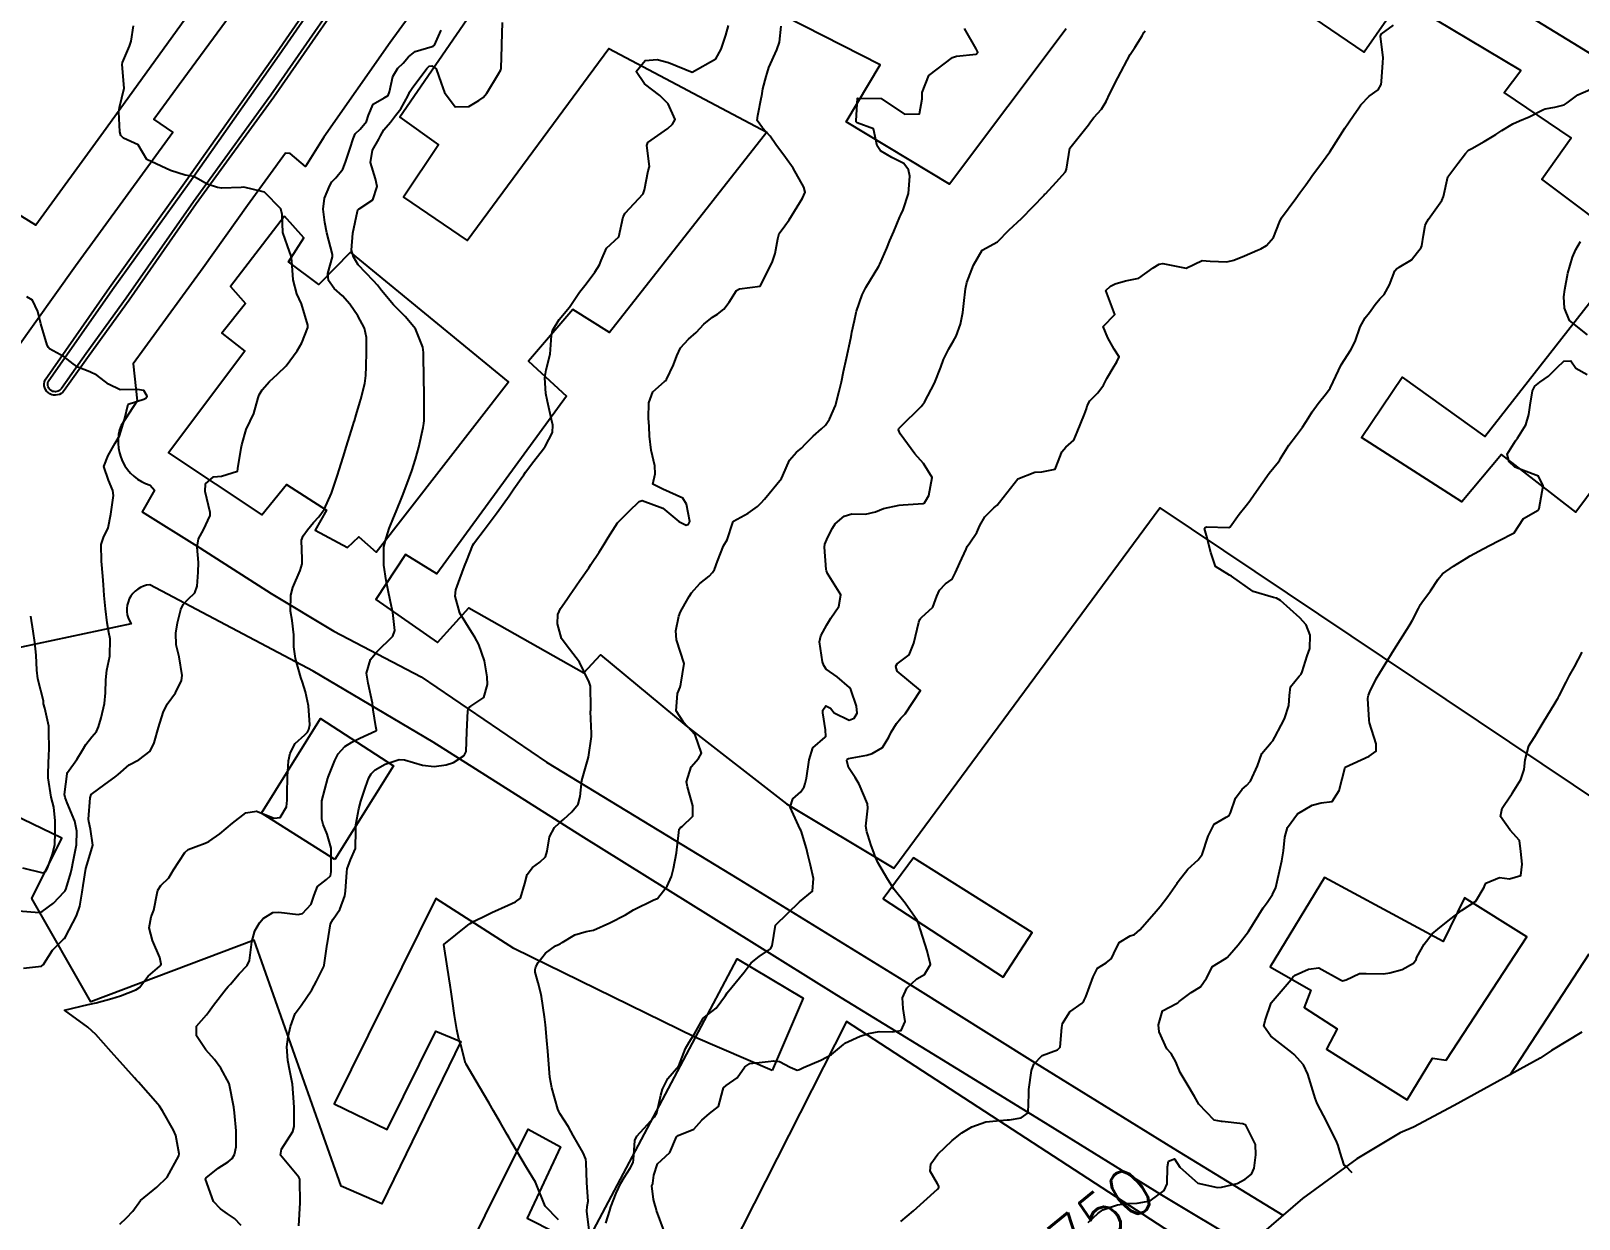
# Model space of a CAD drawing. Header units: metres. Extents: x 318500 to 325275, y 7408834 to 7428799.
# Drawn here: x 321178.2 to 321309.1, y 7415064.3 to 7415164.7 of the extents above; entities that cross this region are included whole.
import ezdxf
from ezdxf.enums import TextEntityAlignment as Align

# ---------------------------------------------------------------- set-up
doc = ezdxf.new("R2010")
doc.units = ezdxf.units.M
doc.header["$MEASUREMENT"] = 0
for name, color, linetype in [('Area', 45, 'Continuous'), ('Canteiro', 45, 'Continuous'), ('Cotas', 45, 'Continuous'), ('Curvas de Nivel 1m', 11, 'Continuous'), ('Curvas de Nivel 5m', 15, 'Continuous'), ('Edificações', 30, 'Continuous'), ('Vias Primárias', 230, 'Continuous')]:
    doc.layers.add(name, color=color, linetype=linetype)
doc.styles.add('Style-STANDARD', font='STANDARD.shx')

msp = doc.modelspace()

# ---------------------------------------------------------------- linework, layer by layer
at = {"layer": 'Area'}
msp.add_lwpolyline([(321309.32, 7415080.1), (321306.76, 7415078.54), (321305.8, 7415077.9), (321298.55, 7415073.91), (321295.11, 7415072.08), (321293.98, 7415071.59), (321290.3, 7415069.39), (321285.7, 7415066.03), (321282.24, 7415063.06)], dxfattribs=at)
at = {"layer": 'Canteiro'}
msp.add_lwpolyline([(321226.54, 7415198.44), (321220.54, 7415190.35), (321213.59, 7415180.77), (321206.63, 7415171.08), (321198.49, 7415159.32), (321191.94, 7415150.3), (321186.25, 7415142.15), (321182.88, 7415137.47), (321180.77, 7415134.51, -0.879181), (321179.66, 7415135.11), (321185.1, 7415142.9), (321191.57, 7415151.92), (321199.2, 7415162.72), (321206.91, 7415173.88), (321214.7, 7415184.53), (321221.41, 7415193.83), (321225.53, 7415198.93, -0.920779), (321226.54, 7415198.44, 0.642487)], format="xyb", dxfattribs=at)
at = {"layer": 'Curvas de Nivel 1m', "flags": 128}
for points, elevation in [([(321177.58, 7415085.5), (321179.09, 7415085.68), (321179.25, 7415085.81), (321179.34, 7415085.97), (321180.03, 7415087.03), (321180.96, 7415087.95), (321181.04, 7415088.03), (321181.12, 7415088.15), (321182.04, 7415089.94), (321182.33, 7415090.76), (321182.54, 7415091.93), (321182.62, 7415092.49), (321182.85, 7415093.93), (321183.21, 7415095.16), (321183.42, 7415095.92), (321183.24, 7415097.26), (321183.09, 7415097.92), (321183.07, 7415098.1), (321183.22, 7415099.92), (321183.28, 7415100.18), (321184.47, 7415101.08), (321185.3, 7415101.67), (321185.42, 7415101.77), (321185.56, 7415101.89), (321186.5, 7415102.69), (321187.32, 7415103.13), (321188.28, 7415103.86), (321188.63, 7415104.56), (321188.97, 7415105.85), (321189.37, 7415107.13), (321189.73, 7415107.83), (321190.42, 7415108.8), (321190.93, 7415109.82), (321190.99, 7415110.24), (321190.74, 7415111.82), (321190.49, 7415112.86), (321190.44, 7415113.83), (321190.58, 7415114.72), (321190.88, 7415115.82), (321191.07, 7415116.25), (321191.5, 7415116.7), (321192.07, 7415117.25), (321192.26, 7415117.8), (321192.35, 7415118.99), (321192.36, 7415119.8), (321192.26, 7415121.11), (321192.37, 7415121.8), (321192.8, 7415122.58), (321193.36, 7415123.79), (321193.36, 7415124.03), (321192.94, 7415125.8), (321192.96, 7415126.47), (321193.64, 7415127.04), (321194.31, 7415127.11), (321195.65, 7415127.53), (321195.7, 7415127.71), (321195.7, 7415127.76), (321195.96, 7415129.47), (321196.03, 7415129.76), (321196.41, 7415131.04), (321196.74, 7415131.75), (321197.05, 7415132.41), (321197.42, 7415133.74), (321197.49, 7415133.98), (321197.74, 7415134.41), (321198.36, 7415135.12), (321199.04, 7415135.72), (321199.77, 7415136.43), (321200.72, 7415137.7), (321201.1, 7415138.38), (321201.6, 7415139.68), (321201.62, 7415139.88), (321201.07, 7415141.69), (321200.67, 7415142.52), (321200.37, 7415143.7), (321200.27, 7415145.32), (321200.21, 7415145.71), (321199.9, 7415146.57), (321199.49, 7415147.72), (321199.44, 7415149.22), (321199.34, 7415149.72), (321197.96, 7415151.13), (321196.19, 7415151.53), (321195.97, 7415151.52), (321194.3, 7415151.45), (321193.97, 7415151.5), (321193.09, 7415151.8), (321191.98, 7415152.44), (321191.25, 7415152.56), (321189.99, 7415152.95), (321188, 7415153.87), (321187.26, 7415155.13), (321186.02, 7415155.67), (321185.79, 7415155.9), (321185.71, 7415156.22), (321185.62, 7415157.9), (321185.69, 7415158.27), (321186.08, 7415159.9), (321185.9, 7415161.9), (321185.93, 7415162.08), (321186.11, 7415162.47), (321186.54, 7415163.47), (321186.66, 7415163.89), (321186.86, 7415165.18)], 741), ([(321185.72, 7415063.88), (321186.29, 7415064.39), (321186.81, 7415064.96), (321187.46, 7415065.86), (321188.84, 7415067), (321189.71, 7415067.83), (321190.69, 7415069.63), (321190.72, 7415069.81), (321190.44, 7415071.36), (321190.26, 7415071.82), (321189.32, 7415073.44), (321189.07, 7415073.84), (321188.93, 7415074.02), (321187.29, 7415075.86), (321187.13, 7415076.04), (321186.96, 7415076.24), (321185.48, 7415077.88), (321184.99, 7415078.44), (321183.68, 7415079.91), (321183.02, 7415080.53), (321181.04, 7415081.95), (321183.05, 7415082.45), (321183.72, 7415082.59), (321185.05, 7415082.94), (321185.76, 7415083.18), (321187.06, 7415083.67), (321187.38, 7415083.87), (321188.1, 7415084.83), (321189.09, 7415085.68), (321189.17, 7415085.76), (321189.2, 7415085.84), (321189.1, 7415086.4), (321188.47, 7415087.85), (321188.19, 7415088.91), (321188.37, 7415089.85), (321188.6, 7415090.4), (321188.88, 7415091.84), (321188.92, 7415092.1), (321189.18, 7415092.5), (321189.86, 7415093.16), (321190.24, 7415093.82), (321191.21, 7415095.3), (321191.49, 7415095.53), (321192.18, 7415095.8), (321192.93, 7415096.08), (321193.23, 7415096.23), (321194.16, 7415096.86), (321195.25, 7415097.76), (321196.37, 7415098.64), (321197.27, 7415098.79), (321198.77, 7415098.2), (321199.26, 7415098.25), (321199.82, 7415099.15), (321199.87, 7415099.7), (321199.86, 7415100.28), (321199.88, 7415101.7), (321199.98, 7415103.04), (321200.13, 7415103.7), (321200.53, 7415104.51), (321201.35, 7415105.25), (321201.57, 7415105.47), (321201.69, 7415105.68), (321201.78, 7415106.09), (321201.66, 7415107.68), (321201.4, 7415108.87), (321201.16, 7415109.68), (321201.02, 7415110.09), (321200.56, 7415111.69), (321200.44, 7415112.69), (321200.42, 7415113.7), (321200.28, 7415114.9), (321200.15, 7415115.7), (321200.17, 7415117.04), (321200.35, 7415117.7), (321200.97, 7415119.12), (321201.12, 7415119.69), (321201.13, 7415120.1), (321201.07, 7415121.69), (321201.21, 7415122.06), (321201.58, 7415122.57), (321202.08, 7415123.18), (321202.53, 7415123.67), (321202.98, 7415124.29), (321203.62, 7415125.66), (321204.12, 7415127.18), (321204.27, 7415127.65), (321204.59, 7415128.72), (321204.87, 7415129.64), (321205.42, 7415131.36), (321205.51, 7415131.63), (321205.56, 7415131.78), (321205.71, 7415132.3), (321206.02, 7415133.33), (321206.1, 7415133.62), (321206.44, 7415134.93), (321206.51, 7415135.62), (321206.53, 7415136.38), (321206.56, 7415137.62), (321206.57, 7415138.84), (321206.4, 7415139.62), (321205.83, 7415140.65), (321205.17, 7415141.64), (321204.55, 7415142.35), (321203.85, 7415142.97), (321203.37, 7415143.66), (321203.29, 7415144.24), (321203.7, 7415145.66), (321203.69, 7415145.86), (321203.21, 7415147.67), (321203.04, 7415148.55), (321202.91, 7415149.67), (321203.01, 7415150.62), (321203.46, 7415151.67), (321203.65, 7415151.99), (321203.98, 7415152.33), (321204.57, 7415153.07), (321204.8, 7415153.65), (321205.2, 7415154.83), (321205.44, 7415155.64), (321205.61, 7415156.05), (321206.03, 7415156.43), (321206.58, 7415157.09), (321206.75, 7415157.62), (321207.13, 7415158.55), (321208.07, 7415159.09), (321208.39, 7415159.28), (321208.52, 7415159.6), (321208.79, 7415160.9), (321209.23, 7415161.59), (321209.66, 7415162.03), (321210.11, 7415162.57), (321210.68, 7415163.01), (321212.13, 7415163.44), (321212.22, 7415163.45), (321212.33, 7415163.55), (321212.89, 7415164.8)], 742), ([(321195.97, 7415063.74), (321195.4, 7415064.34), (321194.81, 7415064.75), (321194.22, 7415065.17), (321193.64, 7415065.78), (321192.95, 7415067.68), (321193.02, 7415067.79), (321194.04, 7415068.59), (321194.87, 7415069.14), (321195.22, 7415069.41), (321195.41, 7415069.75), (321195.54, 7415070.41), (321195.56, 7415071.75), (321195.41, 7415073.27), (321195.34, 7415073.75), (321194.96, 7415075.76), (321194.26, 7415077.06), (321193.73, 7415077.78), (321192.99, 7415078.61), (321192.2, 7415079.8), (321192.21, 7415080.61), (321193.04, 7415081.56), (321193.14, 7415081.69), (321193.2, 7415081.79), (321193.64, 7415082.37), (321194.71, 7415083.77), (321194.87, 7415083.96), (321195.07, 7415084.17), (321195.81, 7415085.02), (321196.48, 7415085.74), (321196.67, 7415086.17), (321196.88, 7415087.73), (321197.13, 7415088.67), (321197.52, 7415089.35), (321197.84, 7415089.72), (321198.65, 7415090.21), (321199.15, 7415090.24), (321200.78, 7415090.05), (321201.15, 7415090.14), (321201.89, 7415090.93), (321202.16, 7415091.67), (321202.43, 7415092.41), (321203.19, 7415093.02), (321203.52, 7415093.32), (321203.59, 7415093.65), (321203.59, 7415095.27), (321203.57, 7415095.65), (321203.24, 7415096.83), (321202.92, 7415097.65), (321202.8, 7415098.12), (321202.8, 7415099.66), (321203.3, 7415101.57), (321203.33, 7415101.62), (321203.33, 7415101.65), (321203.89, 7415103.07), (321204.18, 7415103.64), (321204.73, 7415104.24), (321205.34, 7415104.63), (321206.02, 7415104.95), (321207.36, 7415105.57), (321207.38, 7415105.58), (321207.41, 7415105.6), (321207.42, 7415105.65), (321207.36, 7415105.93), (321207.14, 7415107.36), (321207.11, 7415107.6), (321207.08, 7415107.91), (321206.72, 7415109.61), (321206.58, 7415110.46), (321206.9, 7415111.61), (321207.45, 7415112.25), (321208.81, 7415113.58), (321208.98, 7415114.07), (321208.81, 7415115.58), (321208.61, 7415116.48), (321208.37, 7415117.59), (321208.23, 7415118.29), (321208.04, 7415119.59), (321208.05, 7415121.11), (321208.14, 7415121.59), (321208.5, 7415122.67), (321208.86, 7415123.59), (321209.08, 7415124.12), (321209.62, 7415125.44), (321209.67, 7415125.58), (321210.2, 7415127.01), (321210.39, 7415127.57), (321210.7, 7415128.53), (321211, 7415129.56), (321211.35, 7415131.21), (321211.42, 7415131.55), (321211.44, 7415131.82), (321211.44, 7415133.55), (321211.44, 7415133.85), (321211.42, 7415135.56), (321211.4, 7415137.18), (321211.39, 7415137.56), (321211.34, 7415138.01), (321210.71, 7415139.57), (321209.83, 7415140.61), (321208.85, 7415141.59), (321207.85, 7415142.79), (321207.5, 7415143.25), (321207.17, 7415143.61), (321205.88, 7415144.98), (321205.48, 7415145.64), (321205.31, 7415146.22), (321205.42, 7415147.64), (321205.81, 7415149.51), (321205.84, 7415149.63), (321205.89, 7415149.68), (321205.94, 7415149.71), (321207.1, 7415150.47), (321207.47, 7415151.61), (321207.34, 7415152.25), (321206.91, 7415153.62), (321207.07, 7415154.67), (321207.61, 7415155.61), (321207.75, 7415155.87), (321208.03, 7415156.4), (321208.6, 7415157.04), (321209.03, 7415157.59), (321209.47, 7415158.17), (321210.08, 7415159.29), (321210.17, 7415159.49), (321210.22, 7415159.58), (321210.43, 7415159.92), (321211.67, 7415161.56), (321211.88, 7415161.78), (321212.1, 7415161.8), (321212.46, 7415161.54), (321212.89, 7415160.34), (321213.18, 7415159.53), (321214.06, 7415158.34), (321215.22, 7415158.35), (321216.07, 7415158.86), (321216.44, 7415159.13), (321216.74, 7415159.49), (321217.73, 7415161.11), (321217.93, 7415161.47), (321217.97, 7415161.61), (321218.01, 7415163.47), (321218.01, 7415163.59), (321218.07, 7415165.47)], 743), ([(321200.84, 7415063.72), (321200.97, 7415065.68), (321200.94, 7415067.59), (321200.92, 7415067.68), (321200.85, 7415067.83), (321199.3, 7415069.7), (321199.38, 7415070.2), (321200.33, 7415071.69), (321200.46, 7415072.13), (321200.46, 7415073.69), (321200.44, 7415074.18), (321200.3, 7415075.69), (321200.1, 7415076.82), (321199.91, 7415077.7), (321199.84, 7415078.86), (321199.96, 7415079.7), (321200.14, 7415080.58), (321200.55, 7415081.69), (321201.05, 7415082.36), (321201.96, 7415083.67), (321202.34, 7415084.4), (321202.96, 7415085.65), (321203, 7415085.75), (321203.1, 7415086.55), (321203.24, 7415087.53), (321203.26, 7415087.65), (321203.53, 7415089.26), (321203.76, 7415089.64), (321204.32, 7415090.47), (321204.73, 7415091.63), (321204.8, 7415092.01), (321204.9, 7415093.63), (321204.93, 7415093.91), (321205.21, 7415094.66), (321205.63, 7415095.62), (321205.67, 7415097.19), (321205.66, 7415097.62), (321205.92, 7415098.97), (321206.1, 7415099.62), (321206.48, 7415100.8), (321206.77, 7415101.61), (321206.96, 7415101.95), (321207.31, 7415102.29), (321208.16, 7415102.75), (321209.32, 7415103.14), (321209.77, 7415103.11), (321211.32, 7415102.68), (321212.28, 7415102.57), (321213.32, 7415102.71), (321213.93, 7415102.9), (321214.82, 7415103.5), (321215, 7415103.84), (321215.05, 7415105.49), (321215.15, 7415107.27), (321215.2, 7415107.49), (321215.27, 7415107.6), (321215.38, 7415107.67), (321216.49, 7415108.39), (321216.8, 7415109.48), (321216.76, 7415110.13), (321216.54, 7415111.48), (321216.06, 7415112.88), (321215.73, 7415113.49), (321215.47, 7415113.88), (321214.46, 7415115.51), (321214.06, 7415116.96), (321214.13, 7415117.51), (321214.46, 7415118.44), (321214.87, 7415119.51), (321215.06, 7415119.99), (321215.57, 7415121.26), (321215.65, 7415121.42), (321215.7, 7415121.5), (321216.51, 7415122.56), (321217.2, 7415123.48), (321217.61, 7415124.03), (321218.62, 7415125.45), (321219.04, 7415126.04), (321219.64, 7415126.9), (321219.87, 7415127.22), (321220.02, 7415127.44), (321220.72, 7415128.38), (321221.54, 7415129.42), (321221.6, 7415129.5), (321221.68, 7415129.61), (321222.31, 7415130.81), (321222.32, 7415131.41), (321222.22, 7415131.91), (321221.87, 7415133.42), (321221.74, 7415134.1), (321221.64, 7415135.42), (321221.77, 7415136.11), (321222.1, 7415137.42), (321222.21, 7415139.01), (321222.3, 7415139.41), (321222.87, 7415140.36), (321223.73, 7415141.39), (321223.84, 7415141.55), (321224.58, 7415142.66), (321225.15, 7415143.37), (321225.88, 7415144.35), (321226.26, 7415144.98), (321226.42, 7415145.35), (321226.87, 7415146.38), (321227.92, 7415147.34), (321228.26, 7415149.02), (321228.43, 7415149.33), (321229.97, 7415150.97), (321230.09, 7415151.31), (321230.39, 7415152.91), (321230.49, 7415153.3), (321230.28, 7415155.06), (321230.36, 7415155.31), (321232.04, 7415156.51), (321232.44, 7415156.88), (321232.67, 7415157.27), (321232.07, 7415158.58), (321231.37, 7415159.29), (321230.09, 7415160.28), (321229.36, 7415161.32), (321230.12, 7415162.26), (321231.15, 7415162.33), (321232.12, 7415162.08), (321234.11, 7415161.26), (321236.12, 7415162.38), (321236.56, 7415163.22), (321236.96, 7415164.4), (321237.19, 7415165.21)], 744), ([(321225.41, 7415063.35), (321225.21, 7415064.97), (321225.23, 7415065.35), (321225.3, 7415065.82), (321225.2, 7415067.35), (321225.14, 7415069.09), (321225.12, 7415069.36), (321224.89, 7415069.9), (321224.05, 7415071.37), (321223.64, 7415072.1), (321222.93, 7415073.22), (321222.83, 7415073.39), (321222.74, 7415073.58), (321222.23, 7415075.4), (321222.07, 7415076.3), (321221.99, 7415077.4), (321221.91, 7415078.5), (321221.83, 7415079.4), (321221.71, 7415080.73), (321221.63, 7415081.4), (321221.36, 7415083.11), (321221.3, 7415083.41), (321221.08, 7415084.27), (321220.84, 7415085.17), (321220.82, 7415085.41), (321220.88, 7415085.63), (321221.1, 7415085.99), (321221.72, 7415086.79), (321222.55, 7415087.4), (321222.94, 7415087.57), (321223.12, 7415087.67), (321224.18, 7415088.33), (321225.14, 7415088.62), (321225.77, 7415088.73), (321227.15, 7415089.33), (321228.46, 7415090.01), (321229.16, 7415090.45), (321230.88, 7415091.28), (321231.09, 7415091.36), (321231.17, 7415091.41), (321232, 7415092.45), (321232.36, 7415093.26), (321232.52, 7415093.95), (321232.78, 7415095.26), (321232.98, 7415096.99), (321233.01, 7415097.25), (321233.11, 7415097.4), (321233.25, 7415097.5), (321234.15, 7415098.36), (321234.17, 7415099.24), (321233.7, 7415100.85), (321233.64, 7415101.25), (321234.03, 7415102.54), (321234.65, 7415103.24), (321234.89, 7415103.68), (321234.36, 7415105.24), (321233.38, 7415106.32), (321232.75, 7415107.26), (321232.87, 7415108.72), (321233.08, 7415109.26), (321233.15, 7415109.52), (321233.44, 7415111.26), (321232.78, 7415113.27), (321232.73, 7415114.02), (321232.97, 7415115.27), (321233.11, 7415115.65), (321233.51, 7415116.33), (321233.84, 7415116.93), (321234.04, 7415117.25), (321234.75, 7415118.03), (321235.54, 7415118.65), (321235.83, 7415118.95), (321235.99, 7415119.22), (321236.25, 7415119.92), (321236.77, 7415121.21), (321237.07, 7415121.71), (321237.54, 7415123.2), (321237.55, 7415123.25), (321237.6, 7415123.29), (321238.83, 7415123.97), (321239.62, 7415124.53), (321239.95, 7415124.85), (321240.22, 7415125.17), (321241.65, 7415126.91), (321241.78, 7415127.15), (321242.34, 7415128.47), (321242.92, 7415129.13), (321243.34, 7415129.47), (321243.69, 7415129.83), (321244.33, 7415130.49), (321245.05, 7415131.11), (321245.39, 7415131.42), (321245.72, 7415131.93), (321246.22, 7415133.09), (321246.55, 7415134.29), (321246.72, 7415135.09), (321246.91, 7415135.95), (321247.15, 7415137.08), (321247.51, 7415138.77), (321247.57, 7415139.07), (321247.61, 7415139.27), (321247.83, 7415140.26), (321247.98, 7415140.93), (321248.01, 7415141.07), (321248.48, 7415142.44), (321248.78, 7415143.06), (321249.89, 7415144.87), (321249.95, 7415144.98), (321249.98, 7415145.04), (321250.56, 7415146.39), (321250.83, 7415147.03), (321251.16, 7415147.8), (321251.68, 7415149.02), (321251.76, 7415149.21), (321251.96, 7415149.63), (321252.41, 7415151.01), (321252.52, 7415152.48), (321252.41, 7415153.01), (321252.01, 7415153.54), (321251, 7415154.05), (321250.02, 7415154.62), (321249.75, 7415155.04), (321249.45, 7415156.46), (321248.05, 7415156.99), (321248, 7415157.03), (321247.98, 7415157.07), (321247.98, 7415157.14), (321248.08, 7415159.07), (321250.08, 7415159.04), (321252.06, 7415157.7), (321253.32, 7415157.75), (321253.55, 7415159), (321253.55, 7415159.53), (321254.11, 7415160.99), (321256.13, 7415162.51), (321256.46, 7415162.62), (321258.13, 7415162.78), (321258.26, 7415162.94), (321258.13, 7415163.24), (321257.14, 7415164.95)], 746), ([(321226.81, 7415063.96), (321227.14, 7415065.01), (321227.23, 7415065.33), (321227.67, 7415066.5), (321228.08, 7415067.32), (321228.36, 7415067.81), (321228.87, 7415068.6), (321229.11, 7415069.07), (321229.16, 7415069.31), (321229.26, 7415070.95), (321229.42, 7415071.3), (321230.93, 7415072.94), (321231.13, 7415073.28), (321231.46, 7415074.77), (321231.6, 7415075.27), (321232.06, 7415076.18), (321232.99, 7415077.25), (321233.53, 7415078.72), (321233.84, 7415079.24), (321234.31, 7415079.95), (321235, 7415081.23), (321235.01, 7415081.26), (321235.04, 7415081.28), (321236.13, 7415082.14), (321236.92, 7415083.2), (321237.07, 7415083.42), (321238.51, 7415085.18), (321238.75, 7415085.52), (321239.1, 7415085.95), (321239.78, 7415086.5), (321240.72, 7415087.15), (321240.88, 7415087.4), (321241.15, 7415089.15), (321243.17, 7415091.12), (321244.27, 7415092.02), (321244.38, 7415093.1), (321244.11, 7415094.21), (321243.89, 7415095.11), (321243.77, 7415095.64), (321243.32, 7415097.12), (321243.25, 7415097.25), (321242.39, 7415099.13), (321242.61, 7415099.82), (321243.3, 7415100.41), (321243.59, 7415100.83), (321243.67, 7415101.11), (321243.78, 7415101.58), (321244.01, 7415103.11), (321244.31, 7415104.14), (321245.36, 7415105.05), (321245.39, 7415105.07), (321245.41, 7415105.1), (321245.37, 7415105.67), (321245.16, 7415107.1), (321245.16, 7415107.33), (321245.4, 7415107.7), (321245.8, 7415107.5), (321246.11, 7415107.09), (321247.38, 7415106.48), (321247.81, 7415106.64), (321248.07, 7415107.06), (321247.99, 7415107.66), (321247.51, 7415109.07), (321247.41, 7415109.23), (321246.36, 7415110.15), (321245.44, 7415110.78), (321245.23, 7415111.1), (321245.13, 7415111.42), (321244.87, 7415113.11), (321244.98, 7415113.6), (321245.48, 7415114.55), (321245.83, 7415115.09), (321246.5, 7415116.09), (321246.67, 7415117.08), (321245.55, 7415118.88), (321245.46, 7415119.1), (321245.44, 7415119.21), (321245.29, 7415121.1), (321245.32, 7415121.36), (321245.58, 7415121.96), (321245.98, 7415122.71), (321246.21, 7415123.09), (321246.96, 7415123.73), (321247.61, 7415123.92), (321248.77, 7415123.9), (321249.62, 7415124.08), (321250.29, 7415124.36), (321251.62, 7415124.66), (321251.95, 7415124.69), (321253.63, 7415124.79), (321253.76, 7415124.86), (321253.84, 7415124.99), (321254.12, 7415125.46), (321254.39, 7415126.98), (321253.67, 7415128.19), (321252.94, 7415129), (321251.7, 7415130.68), (321251.55, 7415131.02), (321251.59, 7415131.15), (321251.71, 7415131.28), (321253.48, 7415132.99), (321253.59, 7415133.13), (321253.74, 7415133.37), (321254.61, 7415134.98), (321255.12, 7415136.31), (321255.35, 7415136.97), (321255.8, 7415137.86), (321256.21, 7415138.55), (321256.44, 7415138.95), (321256.8, 7415139.97), (321256.99, 7415140.95), (321257.09, 7415141.71), (321257.21, 7415142.95), (321257.33, 7415143.49), (321257.89, 7415144.94), (321258.64, 7415146.2), (321259.92, 7415146.91), (321260.91, 7415147.92), (321261.95, 7415148.88), (321262.93, 7415149.9), (321263.86, 7415150.86), (321263.91, 7415150.92), (321263.97, 7415150.98), (321264.88, 7415151.96), (321265.67, 7415152.83), (321265.77, 7415153.06), (321266.03, 7415154.83), (321267.62, 7415156.81), (321267.79, 7415157.07), (321268.06, 7415157.43), (321268.72, 7415158.14), (321269.1, 7415158.79), (321269.42, 7415159.45), (321270.11, 7415160.78), (321271.14, 7415162.76), (321271.54, 7415163.36), (321272.15, 7415164.34), (321272.3, 7415164.61), (321272.4, 7415164.75)], 747), ([(321231.73, 7415063.27), (321231.08, 7415065.03), (321231.03, 7415065.28), (321230.99, 7415065.44), (321230.84, 7415065.96), (321230.69, 7415067.12), (321230.77, 7415067.28), (321230.79, 7415067.34), (321230.86, 7415068.01), (321231.17, 7415068.98), (321231.52, 7415069.27), (321232.22, 7415069.93), (321232.79, 7415071.25), (321232.91, 7415071.36), (321234.26, 7415071.89), (321234.92, 7415072.65), (321235.57, 7415073.22), (321236.34, 7415073.81), (321236.7, 7415075.2), (321236.77, 7415075.4), (321236.97, 7415075.6), (321237.92, 7415076.25), (321238.55, 7415077.18), (321238.99, 7415077.46), (321240.54, 7415077.61), (321241, 7415077.67), (321241.48, 7415077.63), (321242.38, 7415077.13), (321242.99, 7415076.88), (321243.18, 7415076.93), (321243.51, 7415077.11), (321245, 7415077.73), (321245.88, 7415078.2), (321246.89, 7415079.07), (321246.96, 7415079.12), (321247.01, 7415079.16), (321248.31, 7415079.76), (321249.02, 7415079.99), (321249.91, 7415080.15), (321251.03, 7415080.13), (321251.79, 7415080.24), (321252.11, 7415081), (321251.95, 7415082.11), (321251.9, 7415083), (321252.25, 7415083.83), (321253.09, 7415084.61), (321253.76, 7415084.98), (321254.25, 7415085.83), (321253.98, 7415086.98), (321253.4, 7415088.74), (321253.33, 7415088.99), (321253.29, 7415089.13), (321253.16, 7415089.5), (321252.13, 7415091), (321251.19, 7415092.16), (321250.65, 7415093.02), (321249.81, 7415094.44), (321249.54, 7415095.04), (321249.48, 7415095.29), (321249.24, 7415095.89), (321248.97, 7415096.77), (321248.88, 7415097.05), (321248.79, 7415097.52), (321248.97, 7415099.04), (321248.92, 7415099.41), (321248.22, 7415101.06), (321247.89, 7415101.64), (321247.32, 7415102.47), (321247.19, 7415103.07), (321247.22, 7415103.18), (321247.33, 7415103.23), (321248.87, 7415103.51), (321249.34, 7415103.65), (321250.21, 7415104.17), (321250.73, 7415105.03), (321250.94, 7415105.46), (321251.38, 7415106.2), (321251.76, 7415106.64), (321252.12, 7415107.01), (321253.41, 7415108.99), (321251.43, 7415110.62), (321251.33, 7415111.02), (321251.35, 7415111.11), (321251.44, 7415111.23), (321252.46, 7415112), (321252.86, 7415113), (321253.26, 7415114.77), (321253.37, 7415114.99), (321253.42, 7415115.07), (321253.49, 7415115.15), (321254.46, 7415116.02), (321254.79, 7415116.97), (321255.02, 7415117.48), (321255.54, 7415117.99), (321256.08, 7415118.41), (321256.37, 7415118.95), (321256.73, 7415119.78), (321257.27, 7415120.94), (321257.37, 7415121.15), (321257.58, 7415121.46), (321258.19, 7415122.33), (321258.43, 7415122.93), (321258.85, 7415123.68), (321259.62, 7415124.42), (321259.89, 7415124.65), (321260.08, 7415124.9), (321261.65, 7415126.88), (321263.07, 7415127.45), (321263.66, 7415127.47), (321264.8, 7415127.71), (321265.26, 7415128.84), (321265.36, 7415129.16), (321265.69, 7415129.55), (321266.37, 7415130.15), (321266.66, 7415130.82), (321267.28, 7415132.36), (321267.44, 7415132.8), (321267.5, 7415133.04), (321267.74, 7415133.48), (321268.4, 7415134.14), (321268.88, 7415134.79), (321269.18, 7415135.37), (321269.78, 7415136.4), (321269.93, 7415136.63), (321270.02, 7415136.78), (321270.22, 7415137.2), (321269.8, 7415137.85), (321269.24, 7415138.79), (321268.85, 7415139.76), (321269.84, 7415140.78), (321269.08, 7415142.79), (321269.47, 7415143.18), (321269.88, 7415143.37), (321270.74, 7415143.63), (321271.88, 7415143.85), (321273.08, 7415144.73), (321273.59, 7415145.03), (321273.9, 7415145.08), (321275.89, 7415144.7), (321277.23, 7415145.35), (321277.9, 7415145.28), (321279.32, 7415145.23), (321279.9, 7415145.37), (321280.81, 7415145.73), (321281.91, 7415146.21), (321282.19, 7415146.34), (321282.68, 7415146.61), (321283.25, 7415147.28), (321283.78, 7415148.59), (321283.95, 7415148.95), (321285.14, 7415150.57), (321285.5, 7415151.05), (321285.99, 7415151.74), (321286.33, 7415152.22), (321286.57, 7415152.55), (321287.18, 7415153.38), (321288.03, 7415154.54), (321289.3, 7415156.52), (321289.6, 7415156.98), (321290.07, 7415157.69), (321290.41, 7415158.17), (321290.65, 7415158.5), (321291.36, 7415159.22), (321292.1, 7415159.77), (321292.36, 7415160.23), (321292.39, 7415160.48), (321292.51, 7415162.09), (321292.52, 7415162.48), (321292.32, 7415164.32), (321292.36, 7415164.48), (321293.4, 7415165.24)], 748), ([(321251.74, 7415064.08), (321252.83, 7415064.99), (321254.85, 7415066.82), (321254.96, 7415066.96), (321254.97, 7415067.08), (321254.85, 7415067.29), (321254.24, 7415068.34), (321254.28, 7415068.97), (321254.89, 7415069.78), (321256.09, 7415070.94), (321256.92, 7415071.6), (321257.74, 7415072.1), (321258.93, 7415072.51), (321260.73, 7415072.68), (321260.93, 7415072.7), (321261.93, 7415072.86), (321262.51, 7415073.28), (321262.58, 7415074.86), (321262.56, 7415075.26), (321262.79, 7415076.85), (321263, 7415077.4), (321263.71, 7415078.13), (321265.01, 7415078.61), (321265.23, 7415078.83), (321265.37, 7415080.49), (321265.42, 7415080.82), (321266.05, 7415081.82), (321267.07, 7415082.55), (321267.19, 7415082.67), (321267.25, 7415082.8), (321267.38, 7415083.1), (321268.01, 7415084.79), (321268.37, 7415085.51), (321269.11, 7415085.97), (321269.56, 7415086.32), (321269.76, 7415086.76), (321270.2, 7415087.69), (321271.14, 7415088.23), (321271.52, 7415088.37), (321271.95, 7415088.74), (321273.16, 7415090.13), (321273.67, 7415090.72), (321274.32, 7415091.57), (321275.11, 7415092.7), (321275.15, 7415092.76), (321275.2, 7415092.84), (321276.02, 7415093.88), (321276.9, 7415094.67), (321277.23, 7415095.13), (321277.74, 7415096.66), (321278.24, 7415097.68), (321279.27, 7415098.27), (321279.5, 7415098.41), (321279.63, 7415098.64), (321280.04, 7415099.89), (321280.6, 7415100.63), (321280.99, 7415100.95), (321281.32, 7415101.32), (321281.9, 7415102.61), (321282.28, 7415103.67), (321283.05, 7415104.59), (321283.21, 7415104.74), (321283.37, 7415105.04), (321283.9, 7415106.06), (321284.19, 7415106.58), (321284.55, 7415107.72), (321284.6, 7415108.57), (321284.7, 7415109.29), (321285.43, 7415110.19), (321285.61, 7415110.38), (321285.69, 7415110.56), (321286.1, 7415111.92), (321286.32, 7415112.55), (321286.37, 7415113.67), (321286.02, 7415114.55), (321285.5, 7415115.12), (321283.84, 7415116.59), (321283.52, 7415116.79), (321283.26, 7415116.86), (321281.53, 7415117.36), (321279.71, 7415118.64), (321279.55, 7415118.73), (321278.36, 7415119.46), (321277.96, 7415120.66), (321277.59, 7415122.09), (321277.43, 7415122.67), (321277.49, 7415122.78), (321277.6, 7415122.81), (321279.47, 7415122.77), (321279.6, 7415122.83), (321280.36, 7415123.89), (321280.95, 7415124.63), (321281.25, 7415125.01), (321281.64, 7415125.55), (321282.36, 7415126.61), (321282.9, 7415127.36), (321283.68, 7415128.31), (321283.79, 7415128.48), (321283.85, 7415128.59), (321284.55, 7415129.73), (321285.21, 7415130.57), (321285.72, 7415131.24), (321286.23, 7415132.05), (321286.54, 7415132.55), (321287.04, 7415133.25), (321287.75, 7415134.12), (321288.06, 7415134.54), (321288.31, 7415135.07), (321288.99, 7415136.52), (321289.8, 7415137.79), (321290.18, 7415138.5), (321290.58, 7415139.74), (321291, 7415140.49), (321291.38, 7415140.95), (321291.86, 7415141.61), (321292.25, 7415142.09), (321292.62, 7415142.47), (321293.07, 7415143.28), (321293.53, 7415144.46), (321293.7, 7415144.66), (321293.89, 7415144.78), (321294.93, 7415145.41), (321295.75, 7415146.43), (321295.79, 7415146.57), (321295.94, 7415147.49), (321296.09, 7415148.29), (321296.13, 7415148.43), (321296.37, 7415148.84), (321297.49, 7415150.41), (321297.64, 7415150.74), (321298, 7415152.4), (321298.86, 7415153.55), (321299.49, 7415154.39), (321299.76, 7415154.66), (321300.03, 7415154.82), (321301.07, 7415155.39), (321302.05, 7415155.99), (321302.58, 7415156.34), (321303.49, 7415156.9), (321304.06, 7415157.14), (321304.88, 7415157.5), (321306.08, 7415158.1), (321306.23, 7415158.15), (321307.05, 7415158.29), (321307.84, 7415158.51), (321308.09, 7415158.66), (321309, 7415159.36), (321310.1, 7415159.83)], 749), ([(321177.49, 7415094), (321179.19, 7415093.58), (321179.45, 7415093.71), (321179.6, 7415093.97), (321180.03, 7415095.14), (321180.23, 7415095.96), (321180.26, 7415096.94), (321180.26, 7415097.96), (321180.12, 7415099.11), (321179.91, 7415099.96), (321179.66, 7415101.6), (321179.65, 7415101.97), (321179.71, 7415103.58), (321179.73, 7415103.97), (321179.72, 7415105.6), (321179.72, 7415105.97), (321179.38, 7415107.5), (321179.25, 7415107.85), (321179.26, 7415107.97), (321179.25, 7415108.1), (321178.79, 7415109.98), (321178.71, 7415110.7), (321178.64, 7415111.98), (321178.52, 7415113.05), (321178.4, 7415113.99), (321178.2, 7415115.27)], 739), ([(321289.9, 7415068.21), (321289.36, 7415068.79), (321289.32, 7415068.8), (321289.23, 7415068.85), (321288.9, 7415069.92), (321288.73, 7415070.51), (321288.62, 7415070.81), (321287.76, 7415072.52), (321286.95, 7415074.08), (321286.77, 7415074.53), (321286.69, 7415074.81), (321286.15, 7415076.54), (321285.8, 7415077.35), (321285.01, 7415078.21), (321284.81, 7415078.37), (321284.56, 7415078.57), (321283.03, 7415079.76), (321282.45, 7415080.6), (321282.56, 7415081.08), (321283.07, 7415082.59), (321284.76, 7415084.56), (321284.9, 7415084.75), (321285.1, 7415084.93), (321286.22, 7415085.42), (321287.1, 7415085.53), (321288.92, 7415084.51), (321289.09, 7415084.43), (321289.41, 7415084.51), (321290.54, 7415085.05), (321291.1, 7415085.06), (321292.55, 7415085.02), (321293.1, 7415085.11), (321294.14, 7415085.4), (321295.11, 7415085.92), (321295.31, 7415086.24), (321295.39, 7415086.43), (321296.01, 7415087.54), (321296.69, 7415088.41), (321297.15, 7415088.82), (321298.04, 7415089.51), (321299.17, 7415090.38), (321300.38, 7415091.17), (321301.08, 7415092.35), (321301.11, 7415092.44), (321301.21, 7415092.7), (321302.38, 7415093.17), (321303.21, 7415093.06), (321304.18, 7415093.35), (321304.28, 7415094.31), (321304.18, 7415095.37), (321304.05, 7415096.31), (321303.26, 7415097.17), (321302.46, 7415098.33), (321302.59, 7415099.03), (321303.31, 7415100.08), (321303.41, 7415100.22), (321303.47, 7415100.32), (321304.17, 7415101.46), (321304.45, 7415102.31), (321304.54, 7415103.11), (321304.86, 7415104.31), (321305.05, 7415104.62), (321305.37, 7415105.09), (321305.82, 7415105.86), (321306.07, 7415106.29), (321307.07, 7415107.94), (321307.27, 7415108.27), (321307.32, 7415108.36), (321307.41, 7415108.53), (321308, 7415109.69), (321308.3, 7415110.26), (321308.7, 7415111), (321309.35, 7415112.24)], 751)]:
    msp.add_lwpolyline(points, dxfattribs=dict(at, elevation=elevation))
at = {"layer": 'Curvas de Nivel 5m', "flags": 128}
for points, elevation in [([(321222.81, 7415064.23), (321221.68, 7415065.4), (321220.85, 7415067.41), (321220.11, 7415068.66), (321219.66, 7415069.43), (321218.9, 7415070.71), (321218.63, 7415071.17), (321218.47, 7415071.45), (321217.9, 7415072.44), (321217.32, 7415073.46), (321216.94, 7415074.11), (321216.13, 7415075.48), (321214.99, 7415077.4), (321214.95, 7415077.49), (321214.54, 7415079.03), (321214.39, 7415079.5), (321214.2, 7415080.33), (321214.01, 7415081.51), (321213.84, 7415082.73), (321213.73, 7415083.51), (321213.65, 7415084.08), (321213.43, 7415085.51), (321213.12, 7415087.52), (321215.14, 7415089.15), (321215.34, 7415089.29), (321215.68, 7415089.48), (321216.66, 7415089.97), (321217.16, 7415090.21), (321218.56, 7415090.85), (321219.17, 7415091.12), (321219.58, 7415091.43), (321219.96, 7415092.66), (321220.16, 7415093.43), (321220.6, 7415094.02), (321221.22, 7415094.47), (321221.71, 7415094.92), (321221.84, 7415095.4), (321222.04, 7415096.6), (321222.48, 7415097.4), (321222.87, 7415097.78), (321223.26, 7415098.12), (321223.92, 7415098.73), (321224.46, 7415099.37), (321224.64, 7415100.02), (321224.77, 7415101.37), (321225.33, 7415103.36), (321225.6, 7415105.11), (321225.6, 7415105.36), (321225.52, 7415107.22), (321225.53, 7415107.36), (321225.53, 7415107.5), (321225.5, 7415109.36), (321225.41, 7415109.69), (321224.57, 7415111.37), (321223.46, 7415112.85), (321223.06, 7415113.39), (321222.71, 7415114.63), (321222.75, 7415115.4), (321222.98, 7415115.91), (321223.51, 7415116.68), (321223.8, 7415117.1), (321224, 7415117.38), (321224.62, 7415118.29), (321225.36, 7415119.36), (321225.55, 7415119.65), (321226.23, 7415120.69), (321226.66, 7415121.35), (321227.01, 7415121.91), (321227.59, 7415122.86), (321227.79, 7415123.15), (321227.96, 7415123.33), (321228.78, 7415124.16), (321229.62, 7415124.97), (321229.88, 7415125.05), (321231.62, 7415124.41), (321232.99, 7415123.27), (321233.6, 7415122.96), (321233.8, 7415123.05), (321233.9, 7415123.26), (321233.62, 7415124.73), (321233.32, 7415125.26), (321231.64, 7415126.02), (321230.78, 7415126.43), (321230.97, 7415127.29), (321230.96, 7415127.99), (321230.64, 7415129.3), (321230.5, 7415130.49), (321230.46, 7415131.3), (321230.41, 7415132), (321230.44, 7415133.3), (321230.79, 7415134.25), (321231.76, 7415135.1), (321231.86, 7415135.18), (321231.94, 7415135.28), (321232.52, 7415136.53), (321232.8, 7415137.27), (321233.11, 7415137.96), (321233.8, 7415138.69), (321234.44, 7415139.25), (321235.1, 7415139.96), (321235.83, 7415140.56), (321236.25, 7415140.81), (321236.79, 7415141.22), (321237.24, 7415141.82), (321237.86, 7415142.81), (321238.12, 7415142.94), (321239.87, 7415143.18), (321240.86, 7415145.17), (321241.12, 7415145.94), (321241.35, 7415147.16), (321241.47, 7415147.61), (321241.94, 7415148.27), (321242.31, 7415148.77), (321242.54, 7415149.14), (321243.44, 7415150.6), (321243.65, 7415151.12), (321243.56, 7415151.54), (321242.66, 7415153.14), (321242.01, 7415154.05), (321241.19, 7415155.16), (321240.71, 7415155.85), (321240.04, 7415156.57), (321239.6, 7415157.18), (321239.65, 7415157.59), (321239.98, 7415159.18), (321239.99, 7415159.27), (321240.09, 7415159.85), (321240.37, 7415160.91), (321240.44, 7415161.17), (321240.6, 7415161.66), (321241.27, 7415163.16), (321241.5, 7415163.8), (321241.64, 7415165.16)], 745), ([(321309.82, 7415139.05), (321308.3, 7415140.26), (321307.86, 7415141.31), (321307.82, 7415142.27), (321307.88, 7415142.89), (321308.16, 7415144.27), (321308.55, 7415145.62), (321308.82, 7415146.26), (321309.22, 7415146.96)], 750), ([(321177.15, 7415090.35), (321178.89, 7415090.23), (321179.15, 7415090.3), (321180.1, 7415091.01), (321181.01, 7415091.95), (321181.08, 7415092.04), (321181.17, 7415092.24), (321181.56, 7415093.57), (321181.65, 7415093.94), (321181.78, 7415094.52), (321182.05, 7415095.94), (321182.09, 7415097.09), (321181.91, 7415097.94), (321181.27, 7415099.49), (321181.08, 7415099.95), (321181.04, 7415100.19), (321181.25, 7415101.95), (321181.26, 7415101.99), (321181.3, 7415102.06), (321182.09, 7415103.16), (321182.57, 7415103.93), (321182.85, 7415104.41), (321183.35, 7415105.06), (321183.73, 7415105.53), (321183.91, 7415105.91), (321184.14, 7415106.68), (321184.42, 7415107.9), (321184.51, 7415108.79), (321184.54, 7415109.9), (321184.62, 7415110.71), (321184.87, 7415111.9), (321184.89, 7415113.34), (321184.79, 7415113.9), (321184.65, 7415114.72), (321184.5, 7415115.9), (321184.39, 7415117.02), (321184.34, 7415117.91), (321184.27, 7415118.65), (321184.16, 7415119.91), (321184.15, 7415121.32), (321184.34, 7415121.91), (321184.74, 7415122.74), (321184.95, 7415123.9), (321185.19, 7415125.48), (321185.12, 7415125.9), (321184.75, 7415126.78), (321184.37, 7415127.91), (321184.72, 7415128.85), (321185.32, 7415129.9), (321185.69, 7415130.52), (321186.1, 7415131.89), (321186.41, 7415133.2), (321187.73, 7415133.63), (321187.91, 7415133.69), (321188.02, 7415133.87), (321187.74, 7415134.36), (321187.19, 7415134.42), (321185.74, 7415134.4), (321184.77, 7415134.89), (321183.76, 7415135.64), (321183.18, 7415135.93), (321182.15, 7415136.33), (321181.77, 7415136.59), (321181.01, 7415137.2), (321179.78, 7415137.88), (321179.68, 7415137.98), (321179.58, 7415138.19), (321179.04, 7415139.99), (321178.79, 7415141.03), (321178.34, 7415141.99), (321177.84, 7415142.28)], 740), ([(321267.59, 7415064.02), (321268.41, 7415064.78), (321268.83, 7415065.07), (321270.08, 7415065.51), (321270.84, 7415065.62), (321271.73, 7415065.63), (321272.84, 7415065.84), (321274.03, 7415066.7), (321274.27, 7415067.29), (321274.29, 7415068.7), (321274.38, 7415069.2), (321274.89, 7415069.39), (321275.34, 7415068.69), (321276.86, 7415067.32), (321278.53, 7415066.97), (321278.86, 7415066.99), (321280.18, 7415067.3), (321280.87, 7415067.68), (321281.39, 7415068.08), (321281.62, 7415068.6), (321281.77, 7415069.73), (321281.73, 7415070.6), (321280.93, 7415072.24), (321280.67, 7415072.35), (321278.93, 7415072.56), (321278.85, 7415072.56), (321278.23, 7415072.65), (321276.95, 7415074.02), (321276.59, 7415074.67), (321275.96, 7415075.7), (321275.37, 7415076.69), (321275, 7415077.59), (321274.6, 7415078.29), (321274.23, 7415078.7), (321273.6, 7415080.14), (321273.53, 7415080.71), (321273.87, 7415081.9), (321275.07, 7415082.51), (321275.17, 7415082.58), (321275.28, 7415082.69), (321276.29, 7415083.46), (321277.08, 7415083.94), (321277.59, 7415084.66), (321278.1, 7415085.66), (321279.11, 7415086.26), (321279.34, 7415086.41), (321279.54, 7415086.63), (321280.26, 7415087.49), (321281.15, 7415088.62), (321282.4, 7415090.6), (321282.72, 7415091.05), (321283.19, 7415091.74), (321283.46, 7415092.33), (321283.52, 7415092.59), (321283.83, 7415093.97), (321283.96, 7415094.58), (321284.1, 7415095.44), (321284.23, 7415096.58), (321284.45, 7415097.39), (321285.28, 7415098.56), (321286.54, 7415099.29), (321287.29, 7415099.48), (321288.23, 7415099.6), (321288.82, 7415100.52), (321289.33, 7415102.51), (321291.34, 7415103.44), (321291.95, 7415103.87), (321291.94, 7415104.47), (321291.39, 7415106.26), (321291.35, 7415106.48), (321291.24, 7415108.31), (321291.26, 7415108.48), (321291.3, 7415108.6), (321291.42, 7415108.88), (321291.94, 7415109.97), (321292.24, 7415110.47), (321292.71, 7415111.21), (321293.47, 7415112.46), (321294.72, 7415114.44), (321295, 7415114.93), (321295.51, 7415115.93), (321295.69, 7415116.25), (321295.81, 7415116.43), (321296.54, 7415117.41), (321297.19, 7415118.41), (321297.55, 7415118.85), (321298.47, 7415119.49), (321299.57, 7415120.18), (321299.9, 7415120.38), (321300.99, 7415120.95), (321301.58, 7415121.26), (321302.29, 7415121.63), (321303.6, 7415122.32), (321304.4, 7415123.53), (321305.63, 7415124.23), (321305.67, 7415124.26), (321305.69, 7415124.3), (321305.72, 7415124.38), (321306.07, 7415126.29), (321305.66, 7415127.12), (321304.41, 7415127.58), (321303.67, 7415127.87), (321303.18, 7415128.33), (321303.03, 7415128.98), (321303.71, 7415130.09), (321303.82, 7415130.21), (321303.9, 7415130.32), (321304.59, 7415131.44), (321304.85, 7415132.31), (321304.95, 7415133.1), (321305.15, 7415134.31), (321305.35, 7415134.72), (321305.77, 7415135.04), (321306.5, 7415135.57), (321307.24, 7415136.28), (321307.8, 7415136.83), (321308.39, 7415136.86), (321308.81, 7415136.25), (321309.78, 7415135.71)], 750)]:
    msp.add_lwpolyline(points, dxfattribs=dict(at, elevation=elevation))
at = {"layer": 'Edificações'}
for points in [[(321210.44, 7415192.36), (321184.32, 7415156.18), (321178.61, 7415148.33), (321176.48, 7415149.65), (321166.42, 7415136.56), (321168.76, 7415133.71), (321162.36, 7415125.29), (321145.29, 7415137.47), (321151.69, 7415146.7), (321117.42, 7415173.03), (321124.04, 7415185.67), (321126.68, 7415183.94), (321135.31, 7415195.81), (321132.37, 7415198.65), (321143.24, 7415209.41), (321186.45, 7415177.85), (321188.99, 7415182.01), (321195.39, 7415190.84), (321183.91, 7415199.46), (321189.6, 7415207.28), (321210.44, 7415192.36)], [(321199.65, 7415149.1), (321195.06, 7415143.15), (321196.35, 7415141.7), (321194.34, 7415139.2), (321196.27, 7415137.67), (321189.82, 7415129.07), (321197.72, 7415123.84), (321199.81, 7415126.39), (321203.19, 7415124.22), (321202.23, 7415122.53), (321204.96, 7415121.08), (321205.93, 7415121.97), (321207.38, 7415120.68), (321218.58, 7415135.08), (321205.21, 7415146.05), (321202.55, 7415143.31), (321199.97, 7415145.24), (321201.26, 7415147.25), (321199.65, 7415149.1)], [(321203.89, 7415094.69), (321197.7, 7415098.62), (321202.68, 7415106.63), (321208.86, 7415102.61), (321203.89, 7415094.69)], [(321260.4, 7415084.74), (321262.85, 7415088.52), (321252.83, 7415094.85), (321250.27, 7415091.38), (321260.4, 7415084.74)], [(321297.85, 7415077.74), (321304.67, 7415088.17), (321299.41, 7415091.45), (321297.61, 7415087.76), (321287.58, 7415093.18), (321282.97, 7415085.63), (321286.43, 7415083.65), (321285.85, 7415082.18), (321288.65, 7415080.37), (321287.74, 7415078.65), (321294.56, 7415074.38), (321296.7, 7415077.91), (321297.85, 7415077.74)], [(321240.86, 7415076.87), (321234.38, 7415079.65), (321237.92, 7415086.3), (321243.49, 7415082.97), (321240.86, 7415076.87)], [(321278.7, 7415060.49), (321247.16, 7415080.99), (321230.56, 7415048.27), (321235.3, 7415044.7), (321227.86, 7415033.97), (321229.59, 7415032.42), (321230.88, 7415031.62), (321229.58, 7415029.46), (321230.88, 7415028.59), (321226.65, 7415022.03), (321230.12, 7415019.91), (321234.76, 7415024.17), (321243.3, 7415032.56), (321250.32, 7415038.65), (321252.36, 7415040.18), (321254.46, 7415042.03), (321268.51, 7415052.77), (321274.14, 7415057.42)]]:
    msp.add_lwpolyline(points, close=True, dxfattribs=at)
for points in [[(321217.49, 7415169.25), (321209.4, 7415157.45), (321212.67, 7415155.12), (321209.71, 7415150.69), (321215.08, 7415147.02), (321227.05, 7415163.26), (321240.43, 7415156.19), (321227.13, 7415139.26), (321224.02, 7415141.2), (321220.28, 7415136.82), (321223.47, 7415133.86), (321212.51, 7415118.86), (321209.86, 7415120.49), (321207.37, 7415116.68), (321212.58, 7415113.03), (321215.23, 7415115.98), (321224.95, 7415110.47), (321226.36, 7415111.99), (321233.59, 7415106.01), (321242.07, 7415099.4), (321251.15, 7415093.96), (321273.66, 7415124.43), (321313.98, 7415097.4)], [(321265.73, 7415164.93), (321255.86, 7415151.78), (321247.13, 7415157.07), (321250.01, 7415161.88), (321237.1, 7415168.49)], [(321314.14, 7415131.22), (321308.83, 7415124.05), (321302.53, 7415128.94), (321299.19, 7415124.93), (321290.71, 7415130.37), (321294.13, 7415135.49), (321301.13, 7415130.45), (321313.65, 7415146.44), (321305.95, 7415152.23), (321308.44, 7415155.72), (321302.76, 7415159.53), (321304.16, 7415161.39), (321294.05, 7415167.47), (321290.94, 7415162.96), (321281.68, 7415169.27)], [(321209.36, 7415050.05), (321220.25, 7415071.9), (321222.97, 7415070.41), (321220.16, 7415064.36), (321224.99, 7415061.91), (321234.38, 7415079.65), (321219.03, 7415087.18), (321212.44, 7415091.4), (321203.84, 7415074.05), (321208.32, 7415071.86), (321212.44, 7415080.18), (321214.55, 7415079.31), (321207.87, 7415065.58), (321204.44, 7415067.07), (321197.06, 7415087.89), (321183.27, 7415082.65), (321178.27, 7415091.41), (321180.82, 7415096.5), (321170.81, 7415101.32)]]:
    msp.add_lwpolyline(points, dxfattribs=at)
at = {"layer": 'Vias Primárias'}
for points in [[(321109.37, 7414841.13, 0), (321121.45, 7414845.47, -0.165445)], [(321213.45, 7415170.47), (321208.57, 7415163.78), (321202.95, 7415155.78), (321201.41, 7415153.28), (321200.11, 7415154.38), (321199.72, 7415154.42), (321196.51, 7415149.99), (321192.76, 7415144.71), (321186.83, 7415136.59), (321187.19, 7415133.47), (321185.82, 7415131.4, 0.43323), (321188.27, 7415126.34), (321188.65, 7415125.92), (321187.59, 7415124.1), (321192.48, 7415121.04), (321198.52, 7415117.18), (321203.82, 7415113.99), (321211.19, 7415110.13), (321221.78, 7415102.92), (321238.04, 7415093.04), (321252.72, 7415084.01), (321263.1, 7415077.5), (321274.79, 7415070.29), (321284.05, 7415064.62)], [(321280.91, 7415062.06), (321273.81, 7415066.31), (321263.61, 7415072.63), (321254.86, 7415078.02), (321246.34, 7415083.22), (321239.38, 7415087.58), (321224.73, 7415096.71), (321212.22, 7415104.63), (321202.07, 7415110.63), (321188.25, 7415117.92, 0.571265), (321186.66, 7415114.62), (321176.07, 7415112.38, 0.905869), (321173.45, 7415114.18), (321171.37, 7415111.71), (321169.47, 7415109.14), (321168.07, 7415110.17)]]:
    msp.add_lwpolyline(points, format="xyb", dxfattribs=at)
msp.add_lwpolyline([(321229.88, 7415202.41), (321226.9, 7415198.4), (321220.78, 7415190.17), (321213.83, 7415180.59), (321206.88, 7415170.9), (321198.74, 7415159.15), (321192.18, 7415150.13), (321186.5, 7415141.98), (321183.12, 7415137.3), (321181.01, 7415134.34, -0.898697), (321179.39, 7415135.25), (321184.85, 7415143.07), (321191.33, 7415152.09), (321198.96, 7415162.89), (321206.66, 7415174.06), (321214.45, 7415184.71), (321221.17, 7415194.01), (321225.86, 7415200.01, -0.042404), (321235.27, 7415211.78, 0.324388), (321237.7, 7415206.95, 0.228579)], format="xyb", close=True, dxfattribs=at)
for points in [[(321321.11, 7415156.01), (321308.61, 7415163.71), (321297.45, 7415170.56)], [(321176.86, 7415137.72), (321181.98, 7415144.89), (321190.19, 7415156.19), (321188.6, 7415157.3), (321190.72, 7415160.23), (321195.03, 7415166.09)], [(321303.26, 7415076.5), (321309.95, 7415086.72)]]:
    msp.add_lwpolyline(points, dxfattribs=at)

# ---------------------------------------------------------------- texts
at = {"layer": 'Cotas', "style": 'Style-STANDARD'}
msp.add_text('750', height=4, rotation=39.0857, dxfattribs=at).set_placement((321268.71, 7415064.57, 750), align=Align.MIDDLE_CENTER)

doc.saveas('drawing.dxf')
